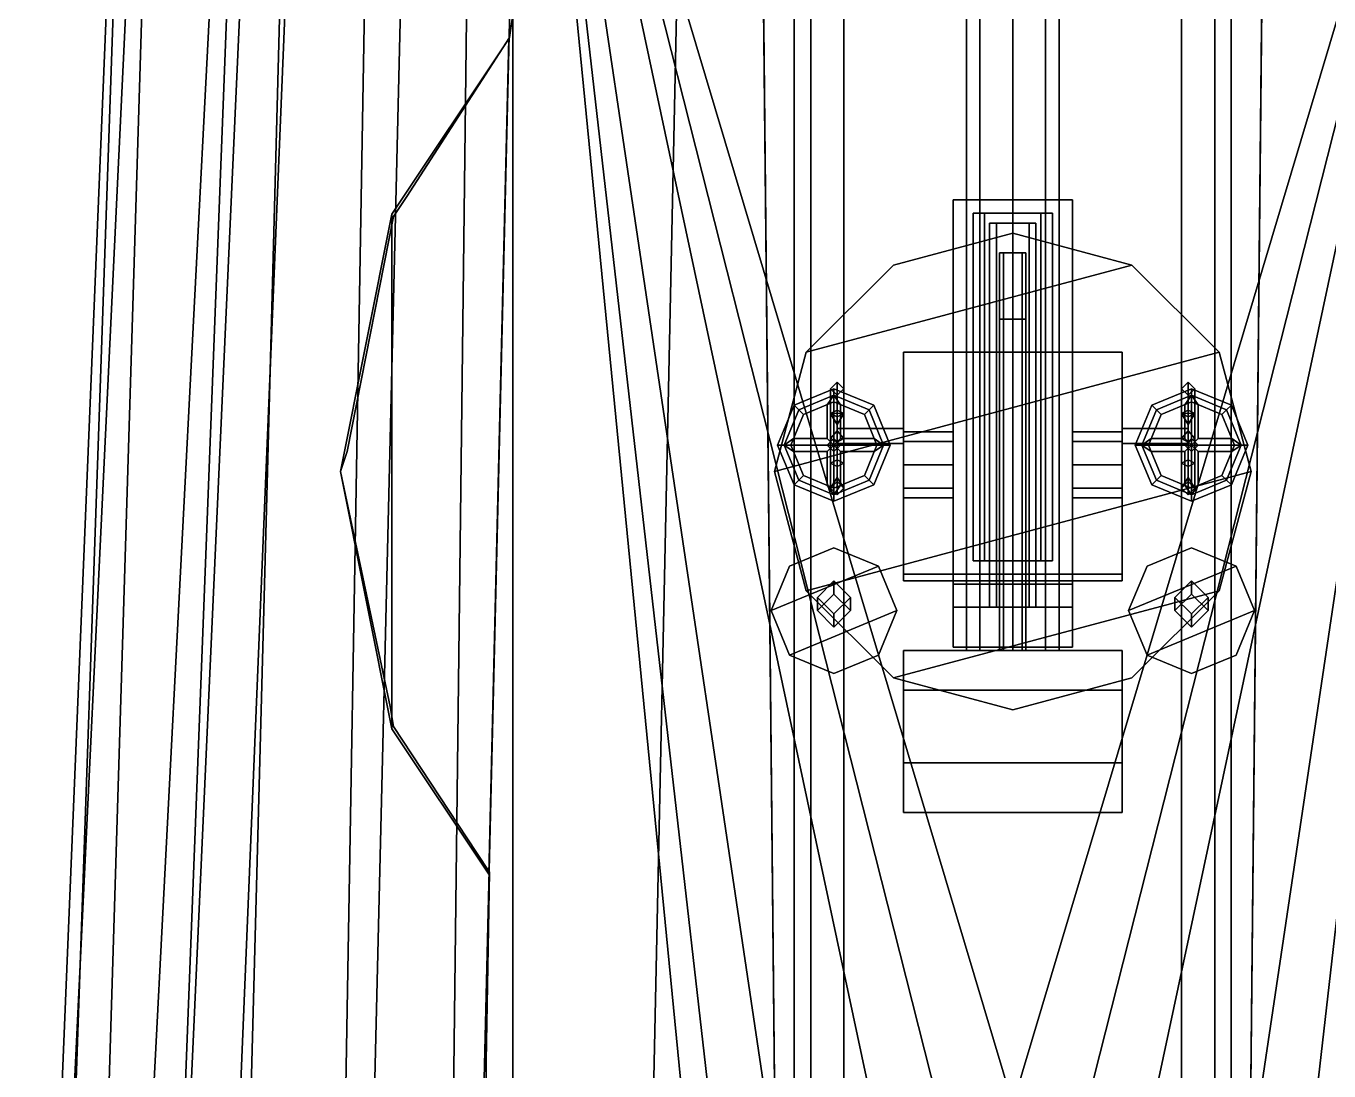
# Model space of a CAD drawing. Header units: millimetres. Extents: x -25.8 to 3.2, y -38.1 to 38.1.
# Drawn here: x -2.98 to 0.955, y 9.36 to 12.515 of the extents above; entities that cross this region are included whole.
import ezdxf

# ---------------------------------------------------------------- set-up
doc = ezdxf.new("R2010")
doc.units = ezdxf.units.MM
for name, color, linetype in [('gun', 1, 'Continuous'), ('railings', 6, 'Continuous'), ('sleeve', 5, 'Continuous'), ('tower', 3, 'Continuous'), ('turret', 2, 'Continuous')]:
    doc.layers.add(name, color=color, linetype=linetype)

msp = doc.modelspace()

# ---------------------------------------------------------------- linework, layer by layer
for points in [[(-0.7, 7.44, 6.45), (-0.93, 30.13, 2.19), (-0.93, 29.95, 2.18), (-0.7, 7.44, 6.39)], [(-0.7, 7.44, 6.39), (-0.93, 29.95, 2.18), (-0.93, 30.13, 2.19), (-0.7, 7.44, 6.45)], [(0.7, 7.44, 6.45), (0.93, 30.13, 2.19), (0.93, 29.95, 2.18), (0.7, 7.44, 6.39)], [(0.7, 7.44, 6.39), (0.93, 29.95, 2.18), (0.93, 30.13, 2.19), (0.7, 7.44, 6.45)], [(-2.67, 14.21, -1.96), (-2.66, 14.21, -2.02), (-2.92, 6.69, -2.02), (-2.98, 6.69, -1.77)], [(-2.6, 14.21, -1.05), (-2.67, 14.21, -1.43), (-2.98, 6.69, -1.22), (-2.96, 6.69, -1.05)], [(-2.67, 14.21, -1.43), (-2.67, 14.21, -1.96), (-2.98, 6.69, -1.77), (-2.98, 6.69, -1.22)], [(-2.34, 14.21, -0.3), (-2.6, 14.21, -1.05), (-2.96, 6.69, -1.05), (-2.73, 6.69, -0.3)], [(-2.66, 14.21, -2.02), (-2.58, 14.21, -2.25), (-2.81, 6.69, -2.25), (-2.92, 6.69, -2.02)], [(-2.58, 14.21, -2.25), (-2.31, 14.21, -2.54), (-2.6, 6.69, -2.54), (-2.81, 6.69, -2.25)], [(-2.26, 14.21, -0.04), (-2.34, 14.21, -0.3), (-2.73, 6.69, -0.3), (-2.6, 6.69, -0.04)], [(-2.31, 14.21, -2.54), (-2.17, 14.21, -2.64), (-2.37, 6.69, -2.71), (-2.6, 6.69, -2.54)], [(-2.13, 14.21, 0.21), (-2.26, 14.21, -0.04), (-2.6, 6.69, -0.04), (-2.44, 6.69, 0.21)], [(-1.81, 14.21, 0.91), (-2.13, 14.21, 0.21), (-2.44, 6.69, 0.21), (-1.99, 6.69, 0.91)], [(-2.17, 14.21, -2.64), (-1.93, 14.21, -2.72), (-2.06, 6.69, -2.83), (-2.37, 6.69, -2.71)], [(-1.93, 14.21, -2.72), (-1.63, 14.21, -2.72), (-1.72, 6.69, -2.83), (-2.06, 6.69, -2.83)], [(-1.48, 14.21, 1.36), (-1.81, 14.21, 0.91), (-1.99, 6.69, 0.91), (-1.66, 6.69, 1.36)], [(-1.63, 14.21, -2.72), (-1.51, 14.21, -2.67), (-1.51, 6.69, -2.74), (-1.72, 6.69, -2.83)], [(-1.51, 14.21, -2.67), (-0.98, 14.21, -3.01), (-1.14, 6.69, -3.01), (-1.51, 6.69, -2.74)], [(-0.98, 14.21, -3.01), (-0.66, 14.21, -3.2), (-0.66, 6.69, -3.29), (-1.14, 6.69, -3.01)], [(-0.66, 6.69, -3.75), (-0.66, 6.69, -3.29), (-0.66, 14.21, -3.2), (-0.66, 14.21, -3.75)], [(-0.61, 6.69, -3.86), (-0.66, 6.69, -3.75), (-0.66, 14.21, -3.75), (-0.61, 14.21, -3.86)], [(-0.51, 6.69, -3.93), (-0.61, 6.69, -3.86), (-0.61, 14.21, -3.86), (-0.51, 14.21, -3.93)], [(0.51, 6.69, -3.93), (-0.51, 6.69, -3.93), (-0.51, 14.21, -3.93), (0.51, 14.21, -3.93)], [(0.51, 14.21, -3.93), (0.61, 14.21, -3.86), (0.61, 6.69, -3.86), (0.51, 6.69, -3.93)], [(0.61, 14.21, -3.86), (0.66, 14.21, -3.75), (0.66, 6.69, -3.75), (0.61, 6.69, -3.86)], [(0.66, 14.21, -3.75), (0.66, 14.21, -3.2), (0.66, 6.69, -3.29), (0.66, 6.69, -3.75)], [(1.14, 6.69, -3.01), (0.66, 6.69, -3.29), (0.66, 14.21, -3.2), (0.98, 14.21, -3.01)]]:
    msp.add_3dface(points)
at = {"layer": 'gun'}
for points in [[(-0.14, 10.63, 2.85), (-0.099, 10.63, 2.949), (-0.099, 12.62, 2.949), (-0.14, 12.62, 2.85)], [(-0.099, 10.63, 2.751), (-0.14, 10.63, 2.85), (-0.14, 12.62, 2.85), (-0.099, 12.62, 2.751)], [(-0.099, 10.63, 2.949), (0, 10.63, 2.99), (0, 12.62, 2.99), (-0.099, 12.62, 2.949)], [(0, 10.63, 2.71), (-0.099, 10.63, 2.751), (-0.099, 12.62, 2.751), (0, 12.62, 2.71)], [(0, 10.63, 2.99), (0.099, 10.63, 2.949), (0.099, 12.62, 2.949), (0, 12.62, 2.99)], [(0.099, 10.63, 2.751), (0, 10.63, 2.71), (0, 12.62, 2.71), (0.099, 12.62, 2.751)], [(0.099, 10.63, 2.949), (0.14, 10.63, 2.85), (0.14, 12.62, 2.85), (0.099, 12.62, 2.949)], [(0.14, 10.63, 2.85), (0.099, 10.63, 2.751), (0.099, 12.62, 2.751), (0.14, 12.62, 2.85)], [(-0.04, 10.83, 2.57), (-0.0283, 10.83, 2.5983), (-0.0283, 11.83, 2.5983), (-0.04, 11.83, 2.57)], [(-0.0283, 10.83, 2.5417), (-0.04, 10.83, 2.57), (-0.04, 11.83, 2.57), (-0.0283, 11.83, 2.5417)], [(-0.0283, 10.83, 2.5983), (0, 10.83, 2.61), (0, 11.83, 2.61), (-0.0283, 11.83, 2.5983)], [(0, 10.83, 2.53), (-0.0283, 10.83, 2.5417), (-0.0283, 11.83, 2.5417), (0, 11.83, 2.53)], [(0, 10.83, 2.61), (0.0283, 10.83, 2.5983), (0.0283, 11.83, 2.5983), (0, 11.83, 2.61)], [(0.0283, 10.83, 2.5417), (0, 10.83, 2.53), (0, 11.83, 2.53), (0.0283, 11.83, 2.5417)], [(0.0283, 10.83, 2.5983), (0.04, 10.83, 2.57), (0.04, 11.83, 2.57), (0.0283, 11.83, 2.5983)], [(0.04, 10.83, 2.57), (0.0283, 10.83, 2.5417), (0.0283, 11.83, 2.5417), (0.04, 11.83, 2.57)], [(-0.04, 10.63, 3.11), (-0.0283, 10.63, 3.1383), (-0.0283, 11.63, 3.1383), (-0.04, 11.63, 3.11)], [(-0.0283, 10.63, 3.0817), (-0.04, 10.63, 3.11), (-0.04, 11.63, 3.11), (-0.0283, 11.63, 3.0817)], [(-0.0283, 10.63, 3.1383), (0, 10.63, 3.15), (0, 11.63, 3.15), (-0.0283, 11.63, 3.1383)], [(0, 10.63, 3.07), (-0.0283, 10.63, 3.0817), (-0.0283, 11.63, 3.0817), (0, 11.63, 3.07)], [(0, 10.63, 3.15), (0.0283, 10.63, 3.1383), (0.0283, 11.63, 3.1383), (0, 11.63, 3.15)], [(0.0283, 10.63, 3.0817), (0, 10.63, 3.07), (0, 11.63, 3.07), (0.0283, 11.63, 3.0817)], [(0.0283, 10.63, 3.1383), (0.04, 10.63, 3.11), (0.04, 11.63, 3.11), (0.0283, 11.63, 3.1383)], [(0.04, 10.63, 3.11), (0.0283, 10.63, 3.0817), (0.0283, 11.63, 3.0817), (0.04, 11.63, 3.11)], [(-0.18, 10.83, 2.65), (-0.18, 10.83, 2.45), (-0.18, 10.64, 2.45), (-0.18, 10.64, 2.65)], [(0.18, 10.83, 2.65), (0.18, 10.83, 2.45), (-0.18, 10.83, 2.45), (-0.18, 10.83, 2.65)], [(-0.18, 10.64, 2.45), (-0.18, 10.83, 2.45), (0.18, 10.83, 2.45), (0.18, 10.64, 2.45)], [(0.18, 10.64, 2.65), (0.18, 10.83, 2.65), (-0.18, 10.83, 2.65), (-0.18, 10.64, 2.65)], [(0.18, 10.64, 2.45), (0.18, 10.83, 2.45), (0.18, 10.83, 2.65), (0.18, 10.64, 2.65)], [(-0.33, 10.63, 3.33), (-0.33, 10.63, 2.65), (-0.33, 10.14, 2.65), (-0.33, 10.14, 3.33)], [(0.33, 10.63, 3.33), (0.33, 10.63, 2.65), (-0.33, 10.63, 2.65), (-0.33, 10.63, 3.33)], [(0.33, 10.14, 3.33), (0.33, 10.63, 3.33), (-0.33, 10.63, 3.33), (-0.33, 10.14, 3.33)], [(-0.33, 10.63, 2.65), (-0.33, 10.51, 2.47), (-0.33, 10.29, 2.47), (-0.33, 10.14, 2.65)], [(0.33, 10.63, 2.65), (0.33, 10.51, 2.47), (-0.33, 10.51, 2.47), (-0.33, 10.63, 2.65)], [(-0.18, 10.64, 2.65), (-0.18, 10.64, 2.45), (0.18, 10.64, 2.45), (0.18, 10.64, 2.65)], [(0.33, 10.14, 2.65), (0.33, 10.63, 2.65), (0.33, 10.63, 3.33), (0.33, 10.14, 3.33)], [(0.33, 10.29, 2.47), (0.33, 10.51, 2.47), (0.33, 10.63, 2.65), (0.33, 10.14, 2.65)], [(-0.33, 10.29, 2.47), (-0.33, 10.51, 2.47), (0.33, 10.51, 2.47), (0.33, 10.29, 2.47)], [(-0.33, 10.14, 2.65), (-0.33, 10.29, 2.47), (0.33, 10.29, 2.47), (0.33, 10.14, 2.65)], [(-0.33, 10.14, 3.33), (-0.33, 10.14, 2.65), (0.33, 10.14, 2.65), (0.33, 10.14, 3.33)]]:
    msp.add_3dface(points, dxfattribs=at)
at = {"layer": 'railings'}
for points in [[(-1.51, 12.55, 2.19), (-1.51, 12.55, 1.36), (-1.52, 12.48, 1.36), (-1.52, 12.48, 2.19)], [(-1.52, 12.48, 2.19), (-1.52, 12.48, 1.36), (-1.51, 12.55, 1.36), (-1.51, 12.55, 2.19)], [(-1.83, 12, 2.14), (-1.52, 12.48, 2.14), (-1.52, 12.48, 2.19), (-1.83, 12, 2.19)], [(-1.83, 12, 2.19), (-1.52, 12.48, 2.19), (-1.52, 12.48, 2.14), (-1.83, 12, 2.14)], [(-1.83, 12, 1.74), (-1.52, 12.48, 1.74), (-1.52, 12.48, 1.79), (-1.83, 12, 1.79)], [(-1.83, 12, 1.79), (-1.52, 12.48, 1.79), (-1.52, 12.48, 1.74), (-1.83, 12, 1.74)], [(-1.87, 11.94, 2.19), (-1.87, 11.94, 1.36), (-1.83, 12, 1.36), (-1.83, 12, 2.19)], [(-1.83, 12, 2.19), (-1.83, 12, 1.36), (-1.87, 11.94, 1.36), (-1.87, 11.94, 2.19)], [(-2.01, 11.23, 2.14), (-1.87, 11.94, 2.14), (-1.87, 11.94, 2.19), (-2.01, 11.23, 2.19)], [(-2.01, 11.23, 2.19), (-1.87, 11.94, 2.19), (-1.87, 11.94, 2.14), (-2.01, 11.23, 2.14)], [(-2.01, 11.23, 1.74), (-1.87, 11.94, 1.74), (-1.87, 11.94, 1.79), (-2.01, 11.23, 1.79)], [(-2.01, 11.23, 1.79), (-1.87, 11.94, 1.79), (-1.87, 11.94, 1.74), (-2.01, 11.23, 1.74)], [(-2.03, 11.17, 2.19), (-2.03, 11.17, 1.36), (-2.01, 11.23, 1.36), (-2.01, 11.23, 2.19)], [(-2.01, 11.23, 2.19), (-2.01, 11.23, 1.36), (-2.03, 11.17, 1.36), (-2.03, 11.17, 2.19)], [(-1.88, 10.46, 2.19), (-2.03, 11.17, 2.19), (-2.03, 11.17, 2.14), (-1.88, 10.46, 2.14)], [(-1.88, 10.46, 2.14), (-2.03, 11.17, 2.14), (-2.03, 11.17, 2.19), (-1.88, 10.46, 2.19)], [(-1.88, 10.46, 1.74), (-2.03, 11.17, 1.74), (-2.03, 11.17, 1.79), (-1.88, 10.46, 1.79)], [(-1.88, 10.46, 1.79), (-2.03, 11.17, 1.79), (-2.03, 11.17, 1.74), (-1.88, 10.46, 1.74)], [(-1.87, 10.4, 2.19), (-1.87, 10.4, 1.36), (-1.88, 10.46, 1.36), (-1.88, 10.46, 2.19)], [(-1.88, 10.46, 2.19), (-1.88, 10.46, 1.36), (-1.87, 10.4, 1.36), (-1.87, 10.4, 2.19)], [(-1.62, 10.02, 2.14), (-1.87, 10.4, 2.14), (-1.87, 10.4, 2.19), (-1.62, 10.02, 2.19)], [(-1.62, 10.02, 2.19), (-1.87, 10.4, 2.19), (-1.87, 10.4, 2.14), (-1.62, 10.02, 2.14)], [(-1.62, 10.02, 1.79), (-1.87, 10.4, 1.79), (-1.87, 10.4, 1.74), (-1.62, 10.02, 1.74)], [(-1.62, 10.02, 1.74), (-1.87, 10.4, 1.74), (-1.87, 10.4, 1.79), (-1.62, 10.02, 1.79)], [(-1.62, 10.02, 2.19), (-1.62, 10.02, 1.36), (-1.58, 9.96, 1.36), (-1.58, 9.96, 2.19)], [(-1.58, 9.96, 2.19), (-1.58, 9.96, 1.36), (-1.62, 10.02, 1.36), (-1.62, 10.02, 2.19)], [(-1.59, 9.39, 2.19), (-1.58, 9.96, 2.19), (-1.58, 9.96, 2.14), (-1.59, 9.39, 2.14)], [(-1.59, 9.39, 2.14), (-1.58, 9.96, 2.14), (-1.58, 9.96, 2.19), (-1.59, 9.39, 2.19)], [(-1.59, 9.39, 1.74), (-1.58, 9.96, 1.74), (-1.58, 9.96, 1.79), (-1.59, 9.39, 1.79)], [(-1.59, 9.39, 1.79), (-1.58, 9.96, 1.79), (-1.58, 9.96, 1.74), (-1.59, 9.39, 1.74)], [(-1.59, 9.39, 2.19), (-1.59, 9.39, 1.36), (-1.59, 9.33, 1.36), (-1.59, 9.33, 2.19)], [(-1.59, 9.33, 2.19), (-1.59, 9.33, 1.36), (-1.59, 9.39, 1.36), (-1.59, 9.39, 2.19)]]:
    msp.add_3dface(points, dxfattribs=at)
at = {"layer": 'sleeve'}
for points in [[(0.18, 11.99, 3.04), (0.18, 11.99, 2.69), (-0.18, 11.99, 2.69), (-0.18, 11.99, 3.04)], [(-0.18, 11.99, 3.04), (-0.18, 11.99, 2.69), (-0.18, 10.76, 2.69), (-0.18, 10.76, 3.04)], [(-0.18, 10.76, 2.69), (-0.18, 11.99, 2.69), (0.18, 11.99, 2.69), (0.18, 10.76, 2.69)], [(0.18, 10.76, 3.04), (0.18, 11.99, 3.04), (-0.18, 11.99, 3.04), (-0.18, 10.76, 3.04)], [(0.18, 10.76, 2.69), (0.18, 11.99, 2.69), (0.18, 11.99, 3.04), (0.18, 10.76, 3.04)], [(-0.12, 10.9, 2.57), (-0.0849, 10.9, 2.6549), (-0.0849, 11.95, 2.6549), (-0.12, 11.95, 2.57)], [(-0.0849, 10.9, 2.4851), (-0.12, 10.9, 2.57), (-0.12, 11.95, 2.57), (-0.0849, 11.95, 2.4851)], [(-0.0849, 11.95, 2.6549), (0.12, 11.95, 2.57), (0.0849, 11.95, 2.4851), (-0.12, 11.95, 2.57)], [(-0.12, 11.95, 2.57), (0.0849, 11.95, 2.4851), (0, 11.95, 2.45), (-0.0849, 11.95, 2.4851)], [(-0.0849, 10.9, 2.6549), (0, 10.9, 2.69), (0, 11.95, 2.69), (-0.0849, 11.95, 2.6549)], [(0, 10.9, 2.45), (-0.0849, 10.9, 2.4851), (-0.0849, 11.95, 2.4851), (0, 11.95, 2.45)], [(0, 11.95, 2.69), (0.0849, 11.95, 2.6549), (0.12, 11.95, 2.57), (-0.0849, 11.95, 2.6549)], [(0, 10.9, 2.69), (0.0849, 10.9, 2.6549), (0.0849, 11.95, 2.6549), (0, 11.95, 2.69)], [(0.0849, 10.9, 2.4851), (0, 10.9, 2.45), (0, 11.95, 2.45), (0.0849, 11.95, 2.4851)], [(0.0849, 10.9, 2.6549), (0.12, 10.9, 2.57), (0.12, 11.95, 2.57), (0.0849, 11.95, 2.6549)], [(0.12, 10.9, 2.57), (0.0849, 10.9, 2.4851), (0.0849, 11.95, 2.4851), (0.12, 11.95, 2.57)], [(-0.07, 10.76, 3.11), (-0.0495, 10.76, 3.1595), (-0.0495, 11.92, 3.1595), (-0.07, 11.92, 3.11)], [(-0.0495, 10.76, 3.0605), (-0.07, 10.76, 3.11), (-0.07, 11.92, 3.11), (-0.0495, 11.92, 3.0605)], [(-0.0495, 11.92, 3.1595), (0.07, 11.92, 3.11), (0.0495, 11.92, 3.0605), (-0.07, 11.92, 3.11)], [(-0.07, 11.92, 3.11), (0.0495, 11.92, 3.0605), (0, 11.92, 3.04), (-0.0495, 11.92, 3.0605)], [(-0.0495, 10.76, 3.1595), (0, 10.76, 3.18), (0, 11.92, 3.18), (-0.0495, 11.92, 3.1595)], [(0, 10.76, 3.04), (-0.0495, 10.76, 3.0605), (-0.0495, 11.92, 3.0605), (0, 11.92, 3.04)], [(0, 11.92, 3.18), (0.0495, 11.92, 3.1595), (0.07, 11.92, 3.11), (-0.0495, 11.92, 3.1595)], [(0, 10.76, 3.18), (0.0495, 10.76, 3.1595), (0.0495, 11.92, 3.1595), (0, 11.92, 3.18)], [(0.0495, 10.76, 3.0605), (0, 10.76, 3.04), (0, 11.92, 3.04), (0.0495, 11.92, 3.0605)], [(0.0495, 10.76, 3.1595), (0.07, 10.76, 3.11), (0.07, 11.92, 3.11), (0.0495, 11.92, 3.1595)], [(0.07, 10.76, 3.11), (0.0495, 10.76, 3.0605), (0.0495, 11.92, 3.0605), (0.07, 11.92, 3.11)], [(-0.12, 10.9, 2.57), (0.0849, 10.9, 2.6549), (0, 10.9, 2.69), (-0.0849, 10.9, 2.6549)], [(-0.0849, 10.9, 2.4851), (0.12, 10.9, 2.57), (0.0849, 10.9, 2.6549), (-0.12, 10.9, 2.57)], [(0, 10.9, 2.45), (0.0849, 10.9, 2.4851), (0.12, 10.9, 2.57), (-0.0849, 10.9, 2.4851)], [(-0.18, 10.76, 3.04), (-0.18, 10.76, 2.69), (0.18, 10.76, 2.69), (0.18, 10.76, 3.04)], [(-0.07, 10.76, 3.11), (0.0495, 10.76, 3.1595), (0, 10.76, 3.18), (-0.0495, 10.76, 3.1595)], [(-0.0495, 10.76, 3.0605), (0.07, 10.76, 3.11), (0.0495, 10.76, 3.1595), (-0.07, 10.76, 3.11)], [(0, 10.76, 3.04), (0.0495, 10.76, 3.0605), (0.07, 10.76, 3.11), (-0.0495, 10.76, 3.0605)]]:
    msp.add_3dface(points, dxfattribs=at)
at = {"layer": 'tower'}
for points in [[(-0.82, 7.46, 1.36), (-1.48, 14.21, 1.36), (-1.66, 6.69, 1.36), (-0.86, 6.69, 1.36)], [(1.48, 14.21, 1.36), (-1.48, 14.21, 1.36), (0, 9.26, 1.36)], [(-0.78, 8.08, 1.36), (-1.48, 14.21, 1.36), (-1.48, 14.21, 1.36), (-0.82, 7.46, 1.36)], [(-0.65, 8.63, 1.36), (-1.48, 14.21, 1.36), (-1.48, 14.21, 1.36), (-0.78, 8.08, 1.36)], [(-0.38, 9.05, 1.36), (-1.48, 14.21, 1.36), (-1.48, 14.21, 1.36), (-0.65, 8.63, 1.36)], [(-0.21, 9.2, 1.36), (-1.48, 14.21, 1.36), (-1.48, 14.21, 1.36), (-0.38, 9.05, 1.36)], [(0, 9.26, 1.36), (-1.48, 14.21, 1.36), (-1.48, 14.21, 1.36), (-0.21, 9.2, 1.36)], [(1.48, 14.21, 1.36), (0, 9.26, 1.36), (0.21, 9.2, 1.36)], [(1.48, 14.21, 1.36), (0.21, 9.2, 1.36), (0.38, 9.05, 1.36)], [(1.48, 14.21, 1.36), (0.38, 9.05, 1.36), (0.65, 8.63, 1.36)], [(1.48, 14.21, 1.36), (0.65, 8.63, 1.36), (0.78, 8.08, 1.36)], [(1.48, 14.21, 1.36), (0.78, 8.08, 1.36), (0.82, 7.46, 1.36)], [(1.48, 14.21, 1.36), (0.82, 7.46, 1.36), (0.86, 6.69, 1.36), (1.66, 6.69, 1.36)], [(-1.8755, 11.9468, 1.36), (-1.5215, 12.4766, 1.36), (-1.5215, 12.4766, 1.36), (-1.8755, 11.9468, 0.71)], [(-1.5215, 12.4766, 1.36), (-1.8755, 11.9468, 1.36), (-1.8755, 10.3932, 1.36), (-1.5819, 9.9538, 1.36)], [(-2.03, 11.17, 1.36), (-1.8755, 11.9468, 1.36), (-1.8755, 11.9468, 0.71), (-2.03, 11.17, 0.49)], [(-1.8755, 11.9468, 1.36), (-2.03, 11.17, 1.36), (-2.03, 11.17, 1.36), (-1.8755, 10.3932, 1.36)], [(-1.8755, 10.3932, 1.36), (-2.03, 11.17, 1.36), (-2.03, 11.17, 0.49), (-1.8755, 10.3932, 0.71)], [(-1.5819, 9.9538, 1.36), (-1.8755, 10.3932, 1.36), (-1.8755, 10.3932, 0.71), (-1.5819, 9.9538, 1.36)]]:
    msp.add_3dface(points, dxfattribs=at)
at = {"layer": 'turret'}
for points in [[(-0.6235, 11.53, 1.46), (0.36, 11.7935, 1.46), (0, 11.89, 1.46), (-0.36, 11.7935, 1.46)], [(0, 11.89, 1.36), (-0.36, 11.7935, 1.36), (-0.36, 11.7935, 1.46), (0, 11.89, 1.46)], [(0.36, 11.7935, 1.36), (0, 11.89, 1.36), (0, 11.89, 1.46), (0.36, 11.7935, 1.46)], [(-0.72, 11.17, 1.46), (0.6235, 11.53, 1.46), (0.36, 11.7935, 1.46), (-0.6235, 11.53, 1.46)], [(-0.36, 11.7935, 1.36), (-0.6235, 11.53, 1.36), (-0.6235, 11.53, 1.46), (-0.36, 11.7935, 1.46)], [(0.6235, 11.53, 1.36), (0.36, 11.7935, 1.36), (0.36, 11.7935, 1.46), (0.6235, 11.53, 1.46)], [(-0.6235, 11.53, 1.36), (-0.72, 11.17, 1.36), (-0.72, 11.17, 1.46), (-0.6235, 11.53, 1.46)], [(-0.6235, 10.81, 1.46), (0.72, 11.17, 1.46), (0.6235, 11.53, 1.46), (-0.72, 11.17, 1.46)], [(-0.33, 11.53, 2.17), (-0.33, 11.53, 1.46), (-0.33, 10.84, 1.46), (-0.33, 10.86, 2.17)], [(0.33, 11.53, 2.17), (0.33, 11.53, 1.46), (-0.33, 11.53, 1.46), (-0.33, 11.53, 2.17)], [(-0.33, 10.84, 1.46), (-0.33, 11.53, 1.46), (0.33, 11.53, 1.46), (0.33, 10.84, 1.46)], [(-0.18, 11.29, 2.92), (-0.18, 11.53, 2.17), (-0.33, 11.53, 2.17), (-0.33, 11.29, 2.92)], [(-0.33, 11.29, 2.92), (-0.33, 11.53, 2.17), (-0.33, 10.86, 2.17), (-0.33, 11.09, 2.92)], [(0.18, 10.86, 2.17), (0.18, 11.53, 2.17), (-0.18, 11.53, 2.17), (-0.18, 10.86, 2.17)], [(-0.18, 10.86, 2.17), (-0.18, 11.53, 2.17), (-0.18, 11.29, 2.92), (-0.18, 11.09, 2.92)], [(0.18, 11.29, 2.92), (0.18, 11.53, 2.17), (0.18, 10.86, 2.17), (0.18, 11.09, 2.92)], [(0.33, 11.29, 2.92), (0.33, 11.53, 2.17), (0.18, 11.53, 2.17), (0.18, 11.29, 2.92)], [(0.33, 10.84, 1.46), (0.33, 11.53, 1.46), (0.33, 11.53, 2.17), (0.33, 10.86, 2.17)], [(0.33, 10.86, 2.17), (0.33, 11.53, 2.17), (0.33, 11.29, 2.92), (0.33, 11.09, 2.92)], [(0.72, 11.17, 1.36), (0.6235, 11.53, 1.36), (0.6235, 11.53, 1.46), (0.72, 11.17, 1.46)], [(-0.54, 11.4, 2), (-0.54, 11.42, 1.98), (-0.6602, 11.3702, 1.98), (-0.6461, 11.3561, 2)], [(-0.54, 11.42, 1.98), (-0.54, 11.4, 1.96), (-0.6461, 11.3561, 1.96), (-0.6602, 11.3702, 1.98)], [(-0.55, 11.42, 2.26), (-0.53, 11.44, 2.26), (-0.53, 11.355, 2.1128), (-0.55, 11.345, 2.1301)], [(-0.55, 11.345, 2.3899), (-0.53, 11.355, 2.4072), (-0.53, 11.44, 2.26), (-0.55, 11.42, 2.26)], [(-0.53, 11.4, 2.26), (-0.55, 11.42, 2.26), (-0.55, 11.345, 2.1301), (-0.53, 11.335, 2.1474)], [(-0.53, 11.335, 2.3726), (-0.55, 11.345, 2.3899), (-0.55, 11.42, 2.26), (-0.53, 11.4, 2.26)], [(-0.4339, 11.3561, 2), (-0.4198, 11.3702, 1.98), (-0.54, 11.42, 1.98), (-0.54, 11.4, 2)], [(-0.4198, 11.3702, 1.98), (-0.4339, 11.3561, 1.96), (-0.54, 11.4, 1.96), (-0.54, 11.42, 1.98)], [(-0.53, 11.44, 2.26), (-0.51, 11.42, 2.26), (-0.51, 11.345, 2.1301), (-0.53, 11.355, 2.1128)], [(-0.53, 11.355, 2.4072), (-0.51, 11.345, 2.3899), (-0.51, 11.42, 2.26), (-0.53, 11.44, 2.26)], [(-0.51, 11.42, 2.26), (-0.53, 11.4, 2.26), (-0.53, 11.335, 2.1474), (-0.51, 11.345, 2.1301)], [(-0.51, 11.345, 2.3899), (-0.53, 11.335, 2.3726), (-0.53, 11.4, 2.26), (-0.51, 11.42, 2.26)], [(0.54, 11.4, 2), (0.54, 11.42, 1.98), (0.4198, 11.3702, 1.98), (0.4339, 11.3561, 2)], [(0.54, 11.42, 1.98), (0.54, 11.4, 1.96), (0.4339, 11.3561, 1.96), (0.4198, 11.3702, 1.98)], [(0.53, 11.44, 2.26), (0.51, 11.42, 2.26), (0.51, 11.345, 2.3899), (0.53, 11.355, 2.4072)], [(0.53, 11.355, 2.1128), (0.51, 11.345, 2.1301), (0.51, 11.42, 2.26), (0.53, 11.44, 2.26)], [(0.51, 11.42, 2.26), (0.53, 11.4, 2.26), (0.53, 11.335, 2.3726), (0.51, 11.345, 2.3899)], [(0.51, 11.345, 2.1301), (0.53, 11.335, 2.1474), (0.53, 11.4, 2.26), (0.51, 11.42, 2.26)], [(0.55, 11.42, 2.26), (0.53, 11.44, 2.26), (0.53, 11.355, 2.4072), (0.55, 11.345, 2.3899)], [(0.55, 11.345, 2.1301), (0.53, 11.355, 2.1128), (0.53, 11.44, 2.26), (0.55, 11.42, 2.26)], [(0.53, 11.4, 2.26), (0.55, 11.42, 2.26), (0.55, 11.345, 2.3899), (0.53, 11.335, 2.3726)], [(0.53, 11.335, 2.1474), (0.55, 11.345, 2.1301), (0.55, 11.42, 2.26), (0.53, 11.4, 2.26)], [(0.6461, 11.3561, 2), (0.6602, 11.3702, 1.98), (0.54, 11.42, 1.98), (0.54, 11.4, 2)], [(0.6602, 11.3702, 1.98), (0.6461, 11.3561, 1.96), (0.54, 11.4, 1.96), (0.54, 11.42, 1.98)], [(-0.54, 11.4, 1.96), (-0.54, 11.38, 1.98), (-0.6319, 11.3419, 1.98), (-0.6461, 11.3561, 1.96)], [(-0.54, 11.38, 1.98), (-0.54, 11.4, 2), (-0.6461, 11.3561, 2), (-0.6319, 11.3419, 1.98)], [(-0.54, 11.4, 2), (-0.56, 11.3717, 1.98), (-0.56, 11.27, 1.98), (-0.54, 11.25, 2)], [(-0.56, 11.3717, 1.98), (-0.54, 11.4, 1.96), (-0.54, 11.25, 1.96), (-0.56, 11.27, 1.98)], [(-0.54, 11.4, 1.96), (-0.52, 11.3717, 1.98), (-0.52, 11.27, 1.98), (-0.54, 11.25, 1.96)], [(-0.52, 11.3717, 1.98), (-0.54, 11.4, 2), (-0.54, 11.25, 2), (-0.52, 11.27, 1.98)], [(-0.4339, 11.3561, 1.96), (-0.4481, 11.3419, 1.98), (-0.54, 11.38, 1.98), (-0.54, 11.4, 1.96)], [(-0.4481, 11.3419, 1.98), (-0.4339, 11.3561, 2), (-0.54, 11.4, 2), (-0.54, 11.38, 1.98)], [(0.54, 11.4, 1.96), (0.54, 11.38, 1.98), (0.4481, 11.3419, 1.98), (0.4339, 11.3561, 1.96)], [(0.54, 11.38, 1.98), (0.54, 11.4, 2), (0.4339, 11.3561, 2), (0.4481, 11.3419, 1.98)], [(0.54, 11.4, 2), (0.52, 11.3717, 1.98), (0.52, 11.27, 1.98), (0.54, 11.25, 2)], [(0.52, 11.3717, 1.98), (0.54, 11.4, 1.96), (0.54, 11.25, 1.96), (0.52, 11.27, 1.98)], [(0.54, 11.4, 1.96), (0.56, 11.3717, 1.98), (0.56, 11.27, 1.98), (0.54, 11.25, 1.96)], [(0.56, 11.3717, 1.98), (0.54, 11.4, 2), (0.54, 11.25, 2), (0.56, 11.27, 1.98)], [(0.6461, 11.3561, 1.96), (0.6319, 11.3419, 1.98), (0.54, 11.38, 1.98), (0.54, 11.4, 1.96)], [(0.6319, 11.3419, 1.98), (0.6461, 11.3561, 2), (0.54, 11.4, 2), (0.54, 11.38, 1.98)], [(-0.6461, 11.3561, 2), (-0.6602, 11.3702, 1.98), (-0.71, 11.25, 1.98), (-0.69, 11.25, 2)], [(-0.6602, 11.3702, 1.98), (-0.6461, 11.3561, 1.96), (-0.69, 11.25, 1.96), (-0.71, 11.25, 1.98)], [(-0.6461, 11.3561, 1.96), (-0.6319, 11.3419, 1.98), (-0.67, 11.25, 1.98), (-0.69, 11.25, 1.96)], [(-0.6319, 11.3419, 1.98), (-0.6461, 11.3561, 2), (-0.69, 11.25, 2), (-0.67, 11.25, 1.98)], [(-0.55, 11.345, 2.1301), (-0.53, 11.355, 2.1128), (-0.53, 11.185, 2.1128), (-0.55, 11.195, 2.1301)], [(-0.55, 11.195, 2.3899), (-0.53, 11.185, 2.4072), (-0.53, 11.355, 2.4072), (-0.55, 11.345, 2.3899)], [(-0.55, 11.345, 2.3899), (-0.53, 11.3465, 2.3526), (-0.53, 11.2931, 2.26), (-0.55, 11.27, 2.26)], [(-0.53, 11.3465, 2.1674), (-0.55, 11.345, 2.1301), (-0.55, 11.27, 2.26), (-0.53, 11.2931, 2.26)], [(-0.53, 11.335, 2.1474), (-0.55, 11.345, 2.1301), (-0.55, 11.195, 2.1301), (-0.53, 11.205, 2.1474)], [(-0.53, 11.205, 2.3726), (-0.55, 11.195, 2.3899), (-0.55, 11.345, 2.3899), (-0.53, 11.335, 2.3726)], [(-0.53, 11.3119, 2.3726), (-0.55, 11.345, 2.3899), (-0.55, 11.27, 2.26), (-0.53, 11.2585, 2.28)], [(-0.55, 11.345, 2.1301), (-0.53, 11.3119, 2.1474), (-0.53, 11.2585, 2.24), (-0.55, 11.27, 2.26)], [(-0.53, 11.355, 2.1128), (-0.51, 11.345, 2.1301), (-0.51, 11.195, 2.1301), (-0.53, 11.185, 2.1128)], [(-0.53, 11.185, 2.4072), (-0.51, 11.195, 2.3899), (-0.51, 11.345, 2.3899), (-0.53, 11.355, 2.4072)], [(-0.53, 11.3465, 2.3526), (-0.51, 11.345, 2.3899), (-0.51, 11.27, 2.26), (-0.53, 11.2931, 2.26)], [(-0.51, 11.345, 2.1301), (-0.53, 11.3465, 2.1674), (-0.53, 11.2931, 2.26), (-0.51, 11.27, 2.26)], [(-0.51, 11.345, 2.1301), (-0.53, 11.335, 2.1474), (-0.53, 11.205, 2.1474), (-0.51, 11.195, 2.1301)], [(-0.51, 11.195, 2.3899), (-0.53, 11.205, 2.3726), (-0.53, 11.335, 2.3726), (-0.51, 11.345, 2.3899)], [(-0.51, 11.345, 2.3899), (-0.53, 11.3119, 2.3726), (-0.53, 11.2585, 2.28), (-0.51, 11.27, 2.26)], [(-0.53, 11.3119, 2.1474), (-0.51, 11.345, 2.1301), (-0.51, 11.27, 2.26), (-0.53, 11.2585, 2.24)], [(-0.39, 11.25, 1.96), (-0.41, 11.25, 1.98), (-0.4481, 11.3419, 1.98), (-0.4339, 11.3561, 1.96)], [(-0.41, 11.25, 1.98), (-0.39, 11.25, 2), (-0.4339, 11.3561, 2), (-0.4481, 11.3419, 1.98)], [(-0.39, 11.25, 2), (-0.37, 11.25, 1.98), (-0.4198, 11.3702, 1.98), (-0.4339, 11.3561, 2)], [(-0.37, 11.25, 1.98), (-0.39, 11.25, 1.96), (-0.4339, 11.3561, 1.96), (-0.4198, 11.3702, 1.98)], [(0.4339, 11.3561, 2), (0.4198, 11.3702, 1.98), (0.37, 11.25, 1.98), (0.39, 11.25, 2)], [(0.4198, 11.3702, 1.98), (0.4339, 11.3561, 1.96), (0.39, 11.25, 1.96), (0.37, 11.25, 1.98)], [(0.4339, 11.3561, 1.96), (0.4481, 11.3419, 1.98), (0.41, 11.25, 1.98), (0.39, 11.25, 1.96)], [(0.4481, 11.3419, 1.98), (0.4339, 11.3561, 2), (0.39, 11.25, 2), (0.41, 11.25, 1.98)], [(0.53, 11.355, 2.4072), (0.51, 11.345, 2.3899), (0.51, 11.195, 2.3899), (0.53, 11.185, 2.4072)], [(0.53, 11.185, 2.1128), (0.51, 11.195, 2.1301), (0.51, 11.345, 2.1301), (0.53, 11.355, 2.1128)], [(0.51, 11.345, 2.3899), (0.53, 11.3465, 2.3526), (0.53, 11.2931, 2.26), (0.51, 11.27, 2.26)], [(0.53, 11.3465, 2.1674), (0.51, 11.345, 2.1301), (0.51, 11.27, 2.26), (0.53, 11.2931, 2.26)], [(0.53, 11.3119, 2.3726), (0.51, 11.345, 2.3899), (0.51, 11.27, 2.26), (0.53, 11.2585, 2.28)], [(0.51, 11.345, 2.3899), (0.53, 11.335, 2.3726), (0.53, 11.205, 2.3726), (0.51, 11.195, 2.3899)], [(0.51, 11.195, 2.1301), (0.53, 11.205, 2.1474), (0.53, 11.335, 2.1474), (0.51, 11.345, 2.1301)], [(0.51, 11.345, 2.1301), (0.53, 11.3119, 2.1474), (0.53, 11.2585, 2.24), (0.51, 11.27, 2.26)], [(0.55, 11.345, 2.3899), (0.53, 11.355, 2.4072), (0.53, 11.185, 2.4072), (0.55, 11.195, 2.3899)], [(0.55, 11.195, 2.1301), (0.53, 11.185, 2.1128), (0.53, 11.355, 2.1128), (0.55, 11.345, 2.1301)], [(0.53, 11.3465, 2.3526), (0.55, 11.345, 2.3899), (0.55, 11.27, 2.26), (0.53, 11.2931, 2.26)], [(0.55, 11.345, 2.1301), (0.53, 11.3465, 2.1674), (0.53, 11.2931, 2.26), (0.55, 11.27, 2.26)], [(0.55, 11.345, 2.3899), (0.53, 11.3119, 2.3726), (0.53, 11.2585, 2.28), (0.55, 11.27, 2.26)], [(0.53, 11.335, 2.3726), (0.55, 11.345, 2.3899), (0.55, 11.195, 2.3899), (0.53, 11.205, 2.3726)], [(0.53, 11.205, 2.1474), (0.55, 11.195, 2.1301), (0.55, 11.345, 2.1301), (0.53, 11.335, 2.1474)], [(0.53, 11.3119, 2.1474), (0.55, 11.345, 2.1301), (0.55, 11.27, 2.26), (0.53, 11.2585, 2.24)], [(0.69, 11.25, 1.96), (0.67, 11.25, 1.98), (0.6319, 11.3419, 1.98), (0.6461, 11.3561, 1.96)], [(0.67, 11.25, 1.98), (0.69, 11.25, 2), (0.6461, 11.3561, 2), (0.6319, 11.3419, 1.98)], [(0.69, 11.25, 2), (0.71, 11.25, 1.98), (0.6602, 11.3702, 1.98), (0.6461, 11.3561, 2)], [(0.71, 11.25, 1.98), (0.69, 11.25, 1.96), (0.6461, 11.3561, 1.96), (0.6602, 11.3702, 1.98)], [(-0.53, 11.3, 2.26), (-0.53, 11.255, 2.286), (-0.33, 11.255, 2.286), (-0.33, 11.3, 2.26)], [(-0.53, 11.255, 2.234), (-0.53, 11.3, 2.26), (-0.33, 11.3, 2.26), (-0.33, 11.255, 2.234)], [(0.53, 11.3, 2.26), (0.53, 11.255, 2.234), (0.33, 11.255, 2.234), (0.33, 11.3, 2.26)], [(0.53, 11.255, 2.286), (0.53, 11.3, 2.26), (0.33, 11.3, 2.26), (0.33, 11.255, 2.286)], [(-0.69, 11.25, 1.96), (-0.6617, 11.27, 1.98), (-0.56, 11.27, 1.98), (-0.54, 11.25, 1.96)], [(-0.6617, 11.27, 1.98), (-0.69, 11.25, 2), (-0.54, 11.25, 2), (-0.56, 11.27, 1.98)], [(-0.56, 11.25, 1.98), (-0.54, 11.27, 1.98), (-0.54, 11.27, 1.46), (-0.56, 11.25, 1.46)], [(-0.55, 11.12, 2.26), (-0.53, 11.1515, 2.28), (-0.53, 11.2585, 2.28), (-0.55, 11.27, 2.26)], [(-0.53, 11.1515, 2.24), (-0.55, 11.12, 2.26), (-0.55, 11.27, 2.26), (-0.53, 11.2585, 2.24)], [(-0.54, 11.27, 1.98), (-0.52, 11.25, 1.98), (-0.52, 11.25, 1.46), (-0.54, 11.27, 1.46)], [(-0.39, 11.25, 2), (-0.4183, 11.27, 1.98), (-0.52, 11.27, 1.98), (-0.54, 11.25, 2)], [(-0.4183, 11.27, 1.98), (-0.39, 11.25, 1.96), (-0.54, 11.25, 1.96), (-0.52, 11.27, 1.98)], [(-0.53, 11.1515, 2.28), (-0.51, 11.12, 2.26), (-0.51, 11.27, 2.26), (-0.53, 11.2585, 2.28)], [(-0.51, 11.12, 2.26), (-0.53, 11.1515, 2.24), (-0.53, 11.2585, 2.24), (-0.51, 11.27, 2.26)], [(-0.53, 11.255, 2.286), (-0.53, 11.255, 2.234), (-0.33, 11.255, 2.234), (-0.33, 11.255, 2.286)], [(-0.33, 11.29, 2.92), (-0.33, 11.2607, 2.9907), (-0.18, 11.2607, 2.9907), (-0.18, 11.29, 2.92)], [(-0.33, 11.2607, 2.9907), (-0.33, 11.29, 2.92), (-0.33, 11.09, 2.92), (-0.33, 11.1193, 2.9907)], [(-0.33, 11.2607, 2.9907), (-0.33, 11.19, 3.02), (-0.18, 11.19, 3.02), (-0.18, 11.2607, 2.9907)], [(-0.33, 11.19, 3.02), (-0.33, 11.2607, 2.9907), (-0.33, 11.1193, 2.9907), (-0.33, 11.19, 3.02)], [(-0.18, 11.1193, 2.9907), (-0.18, 11.09, 2.92), (-0.18, 11.29, 2.92), (-0.18, 11.2607, 2.9907)], [(-0.18, 11.19, 3.02), (-0.18, 11.1193, 2.9907), (-0.18, 11.2607, 2.9907), (-0.18, 11.19, 3.02)], [(0.18, 11.29, 2.92), (0.18, 11.2607, 2.9907), (0.33, 11.2607, 2.9907), (0.33, 11.29, 2.92)], [(0.18, 11.2607, 2.9907), (0.18, 11.29, 2.92), (0.18, 11.09, 2.92), (0.18, 11.1193, 2.9907)], [(0.18, 11.2607, 2.9907), (0.18, 11.19, 3.02), (0.33, 11.19, 3.02), (0.33, 11.2607, 2.9907)], [(0.18, 11.19, 3.02), (0.18, 11.2607, 2.9907), (0.18, 11.1193, 2.9907), (0.18, 11.19, 3.02)], [(0.33, 11.1193, 2.9907), (0.33, 11.09, 2.92), (0.33, 11.29, 2.92), (0.33, 11.2607, 2.9907)], [(0.33, 11.19, 3.02), (0.33, 11.1193, 2.9907), (0.33, 11.2607, 2.9907), (0.33, 11.19, 3.02)], [(0.53, 11.255, 2.234), (0.53, 11.255, 2.286), (0.33, 11.255, 2.286), (0.33, 11.255, 2.234)], [(0.39, 11.25, 1.96), (0.4183, 11.27, 1.98), (0.52, 11.27, 1.98), (0.54, 11.25, 1.96)], [(0.4183, 11.27, 1.98), (0.39, 11.25, 2), (0.54, 11.25, 2), (0.52, 11.27, 1.98)], [(0.53, 11.1515, 2.24), (0.51, 11.12, 2.26), (0.51, 11.27, 2.26), (0.53, 11.2585, 2.24)], [(0.51, 11.12, 2.26), (0.53, 11.1515, 2.28), (0.53, 11.2585, 2.28), (0.51, 11.27, 2.26)], [(0.52, 11.25, 1.98), (0.54, 11.27, 1.98), (0.54, 11.27, 1.46), (0.52, 11.25, 1.46)], [(0.55, 11.12, 2.26), (0.53, 11.1515, 2.24), (0.53, 11.2585, 2.24), (0.55, 11.27, 2.26)], [(0.53, 11.1515, 2.28), (0.55, 11.12, 2.26), (0.55, 11.27, 2.26), (0.53, 11.2585, 2.28)], [(0.54, 11.27, 1.98), (0.56, 11.25, 1.98), (0.56, 11.25, 1.46), (0.54, 11.27, 1.46)], [(0.69, 11.25, 2), (0.6617, 11.27, 1.98), (0.56, 11.27, 1.98), (0.54, 11.25, 2)], [(0.6617, 11.27, 1.98), (0.69, 11.25, 1.96), (0.54, 11.25, 1.96), (0.56, 11.27, 1.98)], [(-0.69, 11.25, 2), (-0.71, 11.25, 1.98), (-0.6602, 11.1298, 1.98), (-0.6461, 11.1439, 2)], [(-0.71, 11.25, 1.98), (-0.69, 11.25, 1.96), (-0.6461, 11.1439, 1.96), (-0.6602, 11.1298, 1.98)], [(-0.69, 11.25, 2), (-0.6617, 11.23, 1.98), (-0.56, 11.23, 1.98), (-0.54, 11.25, 2)], [(-0.6617, 11.23, 1.98), (-0.69, 11.25, 1.96), (-0.54, 11.25, 1.96), (-0.56, 11.23, 1.98)], [(-0.69, 11.25, 1.96), (-0.67, 11.25, 1.98), (-0.6319, 11.1581, 1.98), (-0.6461, 11.1439, 1.96)], [(-0.67, 11.25, 1.98), (-0.69, 11.25, 2), (-0.6461, 11.1439, 2), (-0.6319, 11.1581, 1.98)], [(-0.54, 11.23, 1.98), (-0.56, 11.25, 1.98), (-0.56, 11.25, 1.46), (-0.54, 11.23, 1.46)], [(-0.54, 11.1, 1.96), (-0.56, 11.1283, 1.98), (-0.56, 11.23, 1.98), (-0.54, 11.25, 1.96)], [(-0.56, 11.1283, 1.98), (-0.54, 11.1, 2), (-0.54, 11.25, 2), (-0.56, 11.23, 1.98)], [(-0.52, 11.25, 1.98), (-0.54, 11.23, 1.98), (-0.54, 11.23, 1.46), (-0.52, 11.25, 1.46)], [(-0.39, 11.25, 1.96), (-0.4183, 11.23, 1.98), (-0.52, 11.23, 1.98), (-0.54, 11.25, 1.96)], [(-0.4183, 11.23, 1.98), (-0.39, 11.25, 2), (-0.54, 11.25, 2), (-0.52, 11.23, 1.98)], [(-0.54, 11.1, 2), (-0.52, 11.1283, 1.98), (-0.52, 11.23, 1.98), (-0.54, 11.25, 2)], [(-0.52, 11.1283, 1.98), (-0.54, 11.1, 1.96), (-0.54, 11.25, 1.96), (-0.52, 11.23, 1.98)], [(-0.4339, 11.1439, 1.96), (-0.4481, 11.1581, 1.98), (-0.41, 11.25, 1.98), (-0.39, 11.25, 1.96)], [(-0.4481, 11.1581, 1.98), (-0.4339, 11.1439, 2), (-0.39, 11.25, 2), (-0.41, 11.25, 1.98)], [(-0.4339, 11.1439, 2), (-0.4198, 11.1298, 1.98), (-0.37, 11.25, 1.98), (-0.39, 11.25, 2)], [(-0.4198, 11.1298, 1.98), (-0.4339, 11.1439, 1.96), (-0.39, 11.25, 1.96), (-0.37, 11.25, 1.98)], [(0.39, 11.25, 2), (0.37, 11.25, 1.98), (0.4198, 11.1298, 1.98), (0.4339, 11.1439, 2)], [(0.37, 11.25, 1.98), (0.39, 11.25, 1.96), (0.4339, 11.1439, 1.96), (0.4198, 11.1298, 1.98)], [(0.39, 11.25, 2), (0.4183, 11.23, 1.98), (0.52, 11.23, 1.98), (0.54, 11.25, 2)], [(0.4183, 11.23, 1.98), (0.39, 11.25, 1.96), (0.54, 11.25, 1.96), (0.52, 11.23, 1.98)], [(0.39, 11.25, 1.96), (0.41, 11.25, 1.98), (0.4481, 11.1581, 1.98), (0.4339, 11.1439, 1.96)], [(0.41, 11.25, 1.98), (0.39, 11.25, 2), (0.4339, 11.1439, 2), (0.4481, 11.1581, 1.98)], [(0.54, 11.23, 1.98), (0.52, 11.25, 1.98), (0.52, 11.25, 1.46), (0.54, 11.23, 1.46)], [(0.54, 11.1, 1.96), (0.52, 11.1283, 1.98), (0.52, 11.23, 1.98), (0.54, 11.25, 1.96)], [(0.52, 11.1283, 1.98), (0.54, 11.1, 2), (0.54, 11.25, 2), (0.52, 11.23, 1.98)], [(0.56, 11.25, 1.98), (0.54, 11.23, 1.98), (0.54, 11.23, 1.46), (0.56, 11.25, 1.46)], [(0.69, 11.25, 1.96), (0.6617, 11.23, 1.98), (0.56, 11.23, 1.98), (0.54, 11.25, 1.96)], [(0.6617, 11.23, 1.98), (0.69, 11.25, 2), (0.54, 11.25, 2), (0.56, 11.23, 1.98)], [(0.54, 11.1, 2), (0.56, 11.1283, 1.98), (0.56, 11.23, 1.98), (0.54, 11.25, 2)], [(0.56, 11.1283, 1.98), (0.54, 11.1, 1.96), (0.54, 11.25, 1.96), (0.56, 11.23, 1.98)], [(0.6461, 11.1439, 1.96), (0.6319, 11.1581, 1.98), (0.67, 11.25, 1.98), (0.69, 11.25, 1.96)], [(0.6319, 11.1581, 1.98), (0.6461, 11.1439, 2), (0.69, 11.25, 2), (0.67, 11.25, 1.98)], [(0.6461, 11.1439, 2), (0.6602, 11.1298, 1.98), (0.71, 11.25, 1.98), (0.69, 11.25, 2)], [(0.6602, 11.1298, 1.98), (0.6461, 11.1439, 1.96), (0.69, 11.25, 1.96), (0.71, 11.25, 1.98)], [(-0.53, 11.205, 2.1474), (-0.55, 11.195, 2.1301), (-0.55, 11.12, 2.26), (-0.53, 11.14, 2.26)], [(-0.53, 11.14, 2.26), (-0.55, 11.12, 2.26), (-0.55, 11.195, 2.3899), (-0.53, 11.205, 2.3726)], [(-0.55, 11.195, 2.1301), (-0.53, 11.185, 2.1128), (-0.53, 11.1, 2.26), (-0.55, 11.12, 2.26)], [(-0.55, 11.12, 2.26), (-0.53, 11.1, 2.26), (-0.53, 11.185, 2.4072), (-0.55, 11.195, 2.3899)], [(-0.51, 11.195, 2.1301), (-0.53, 11.205, 2.1474), (-0.53, 11.14, 2.26), (-0.51, 11.12, 2.26)], [(-0.51, 11.12, 2.26), (-0.53, 11.14, 2.26), (-0.53, 11.205, 2.3726), (-0.51, 11.195, 2.3899)], [(-0.53, 11.185, 2.1128), (-0.51, 11.195, 2.1301), (-0.51, 11.12, 2.26), (-0.53, 11.1, 2.26)], [(-0.53, 11.1, 2.26), (-0.51, 11.12, 2.26), (-0.51, 11.195, 2.3899), (-0.53, 11.185, 2.4072)], [(-0.33, 11.19, 3.02), (-0.33, 11.1193, 2.9907), (-0.18, 11.1193, 2.9907), (-0.18, 11.19, 3.02)], [(0.18, 11.19, 3.02), (0.18, 11.1193, 2.9907), (0.33, 11.1193, 2.9907), (0.33, 11.19, 3.02)], [(0.51, 11.195, 2.3899), (0.53, 11.205, 2.3726), (0.53, 11.14, 2.26), (0.51, 11.12, 2.26)], [(0.51, 11.12, 2.26), (0.53, 11.14, 2.26), (0.53, 11.205, 2.1474), (0.51, 11.195, 2.1301)], [(0.53, 11.185, 2.4072), (0.51, 11.195, 2.3899), (0.51, 11.12, 2.26), (0.53, 11.1, 2.26)], [(0.53, 11.1, 2.26), (0.51, 11.12, 2.26), (0.51, 11.195, 2.1301), (0.53, 11.185, 2.1128)], [(0.53, 11.205, 2.3726), (0.55, 11.195, 2.3899), (0.55, 11.12, 2.26), (0.53, 11.14, 2.26)], [(0.53, 11.14, 2.26), (0.55, 11.12, 2.26), (0.55, 11.195, 2.1301), (0.53, 11.205, 2.1474)], [(0.55, 11.195, 2.3899), (0.53, 11.185, 2.4072), (0.53, 11.1, 2.26), (0.55, 11.12, 2.26)], [(0.55, 11.12, 2.26), (0.53, 11.1, 2.26), (0.53, 11.185, 2.1128), (0.55, 11.195, 2.1301)], [(-0.72, 11.17, 1.36), (-0.6235, 10.81, 1.36), (-0.6235, 10.81, 1.46), (-0.72, 11.17, 1.46)], [(-0.6461, 11.1439, 2), (-0.6602, 11.1298, 1.98), (-0.54, 11.08, 1.98), (-0.54, 11.1, 2)], [(-0.6602, 11.1298, 1.98), (-0.6461, 11.1439, 1.96), (-0.54, 11.1, 1.96), (-0.54, 11.08, 1.98)], [(-0.6461, 11.1439, 1.96), (-0.6319, 11.1581, 1.98), (-0.54, 11.12, 1.98), (-0.54, 11.1, 1.96)], [(-0.6319, 11.1581, 1.98), (-0.6461, 11.1439, 2), (-0.54, 11.1, 2), (-0.54, 11.12, 1.98)], [(-0.36, 10.5465, 1.46), (0.6235, 10.81, 1.46), (0.72, 11.17, 1.46), (-0.6235, 10.81, 1.46)], [(-0.54, 11.1, 1.96), (-0.54, 11.12, 1.98), (-0.4481, 11.1581, 1.98), (-0.4339, 11.1439, 1.96)], [(-0.54, 11.12, 1.98), (-0.54, 11.1, 2), (-0.4339, 11.1439, 2), (-0.4481, 11.1581, 1.98)], [(-0.54, 11.1, 2), (-0.54, 11.08, 1.98), (-0.4198, 11.1298, 1.98), (-0.4339, 11.1439, 2)], [(-0.54, 11.08, 1.98), (-0.54, 11.1, 1.96), (-0.4339, 11.1439, 1.96), (-0.4198, 11.1298, 1.98)], [(0.4339, 11.1439, 2), (0.4198, 11.1298, 1.98), (0.54, 11.08, 1.98), (0.54, 11.1, 2)], [(0.4198, 11.1298, 1.98), (0.4339, 11.1439, 1.96), (0.54, 11.1, 1.96), (0.54, 11.08, 1.98)], [(0.4339, 11.1439, 1.96), (0.4481, 11.1581, 1.98), (0.54, 11.12, 1.98), (0.54, 11.1, 1.96)], [(0.4481, 11.1581, 1.98), (0.4339, 11.1439, 2), (0.54, 11.1, 2), (0.54, 11.12, 1.98)], [(0.54, 11.1, 1.96), (0.54, 11.12, 1.98), (0.6319, 11.1581, 1.98), (0.6461, 11.1439, 1.96)], [(0.54, 11.12, 1.98), (0.54, 11.1, 2), (0.6461, 11.1439, 2), (0.6319, 11.1581, 1.98)], [(0.54, 11.1, 2), (0.54, 11.08, 1.98), (0.6602, 11.1298, 1.98), (0.6461, 11.1439, 2)], [(0.54, 11.08, 1.98), (0.54, 11.1, 1.96), (0.6461, 11.1439, 1.96), (0.6602, 11.1298, 1.98)], [(0.6235, 10.81, 1.36), (0.72, 11.17, 1.36), (0.72, 11.17, 1.46), (0.6235, 10.81, 1.46)], [(-0.33, 11.1193, 2.9907), (-0.33, 11.09, 2.92), (-0.18, 11.09, 2.92), (-0.18, 11.1193, 2.9907)], [(0.18, 11.1193, 2.9907), (0.18, 11.09, 2.92), (0.33, 11.09, 2.92), (0.33, 11.1193, 2.9907)], [(-0.33, 11.09, 2.92), (-0.33, 10.86, 2.17), (-0.18, 10.86, 2.17), (-0.18, 11.09, 2.92)], [(0.18, 11.09, 2.92), (0.18, 10.86, 2.17), (0.33, 10.86, 2.17), (0.33, 11.09, 2.92)], [(-0.54, 10.94, 1.98), (-0.6744, 10.8844, 1.98), (-0.73, 10.75, 1.98), (-0.4056, 10.8844, 1.98)], [(-0.6744, 10.8844, 1.98), (-0.54, 10.94, 1.98), (-0.54, 10.94, 1.93), (-0.6744, 10.8844, 1.93)], [(-0.54, 10.94, 1.98), (-0.4056, 10.8844, 1.98), (-0.4056, 10.8844, 1.93), (-0.54, 10.94, 1.93)], [(0.54, 10.94, 1.98), (0.4056, 10.8844, 1.98), (0.35, 10.75, 1.98), (0.6744, 10.8844, 1.98)], [(0.4056, 10.8844, 1.98), (0.54, 10.94, 1.98), (0.54, 10.94, 1.93), (0.4056, 10.8844, 1.93)], [(0.54, 10.94, 1.98), (0.6744, 10.8844, 1.98), (0.6744, 10.8844, 1.93), (0.54, 10.94, 1.93)], [(-0.73, 10.75, 1.98), (-0.6744, 10.8844, 1.98), (-0.6744, 10.8844, 1.93), (-0.73, 10.75, 1.93)], [(-0.4056, 10.8844, 1.98), (-0.73, 10.75, 1.98), (-0.6744, 10.6156, 1.98), (-0.35, 10.75, 1.98)], [(-0.4056, 10.8844, 1.98), (-0.35, 10.75, 1.98), (-0.35, 10.75, 1.93), (-0.4056, 10.8844, 1.93)], [(0.35, 10.75, 1.98), (0.4056, 10.8844, 1.98), (0.4056, 10.8844, 1.93), (0.35, 10.75, 1.93)], [(0.6744, 10.8844, 1.98), (0.35, 10.75, 1.98), (0.4056, 10.6156, 1.98), (0.73, 10.75, 1.98)], [(0.6744, 10.8844, 1.98), (0.73, 10.75, 1.98), (0.73, 10.75, 1.93), (0.6744, 10.8844, 1.93)], [(-0.54, 10.84, 1.46), (-0.59, 10.79, 1.46), (-0.59, 10.75, 1.93), (-0.54, 10.8, 1.93)], [(-0.49, 10.79, 1.46), (-0.54, 10.84, 1.46), (-0.54, 10.8, 1.93), (-0.49, 10.75, 1.93)], [(-0.33, 10.86, 2.17), (-0.33, 10.84, 1.46), (0.33, 10.84, 1.46), (0.33, 10.86, 2.17)], [(0.54, 10.84, 1.46), (0.49, 10.79, 1.46), (0.49, 10.75, 1.93), (0.54, 10.8, 1.93)], [(0.59, 10.79, 1.46), (0.54, 10.84, 1.46), (0.54, 10.8, 1.93), (0.59, 10.75, 1.93)], [(-0.6235, 10.81, 1.36), (-0.36, 10.5465, 1.36), (-0.36, 10.5465, 1.46), (-0.6235, 10.81, 1.46)], [(-0.59, 10.79, 1.46), (-0.54, 10.74, 1.46), (-0.54, 10.7, 1.93), (-0.59, 10.75, 1.93)], [(-0.54, 10.74, 1.46), (-0.49, 10.79, 1.46), (-0.49, 10.75, 1.93), (-0.54, 10.7, 1.93)], [(0, 10.45, 1.46), (0.36, 10.5465, 1.46), (0.6235, 10.81, 1.46), (-0.36, 10.5465, 1.46)], [(0.36, 10.5465, 1.36), (0.6235, 10.81, 1.36), (0.6235, 10.81, 1.46), (0.36, 10.5465, 1.46)], [(0.49, 10.79, 1.46), (0.54, 10.74, 1.46), (0.54, 10.7, 1.93), (0.49, 10.75, 1.93)], [(0.54, 10.74, 1.46), (0.59, 10.79, 1.46), (0.59, 10.75, 1.93), (0.54, 10.7, 1.93)], [(-0.6744, 10.6156, 1.98), (-0.73, 10.75, 1.98), (-0.73, 10.75, 1.93), (-0.6744, 10.6156, 1.93)], [(-0.35, 10.75, 1.98), (-0.6744, 10.6156, 1.98), (-0.54, 10.56, 1.98), (-0.4056, 10.6156, 1.98)], [(-0.35, 10.75, 1.98), (-0.4056, 10.6156, 1.98), (-0.4056, 10.6156, 1.93), (-0.35, 10.75, 1.93)], [(0.4056, 10.6156, 1.98), (0.35, 10.75, 1.98), (0.35, 10.75, 1.93), (0.4056, 10.6156, 1.93)], [(0.73, 10.75, 1.98), (0.4056, 10.6156, 1.98), (0.54, 10.56, 1.98), (0.6744, 10.6156, 1.98)], [(0.73, 10.75, 1.98), (0.6744, 10.6156, 1.98), (0.6744, 10.6156, 1.93), (0.73, 10.75, 1.93)], [(-0.54, 10.56, 1.98), (-0.6744, 10.6156, 1.98), (-0.6744, 10.6156, 1.93), (-0.54, 10.56, 1.93)], [(-0.4056, 10.6156, 1.98), (-0.54, 10.56, 1.98), (-0.54, 10.56, 1.93), (-0.4056, 10.6156, 1.93)], [(0.54, 10.56, 1.98), (0.4056, 10.6156, 1.98), (0.4056, 10.6156, 1.93), (0.54, 10.56, 1.93)], [(0.6744, 10.6156, 1.98), (0.54, 10.56, 1.98), (0.54, 10.56, 1.93), (0.6744, 10.6156, 1.93)], [(-0.36, 10.5465, 1.36), (0, 10.45, 1.36), (0, 10.45, 1.46), (-0.36, 10.5465, 1.46)], [(0, 10.45, 1.36), (0.36, 10.5465, 1.36), (0.36, 10.5465, 1.46), (0, 10.45, 1.46)]]:
    msp.add_3dface(points, dxfattribs=at)

doc.saveas('drawing.dxf')
